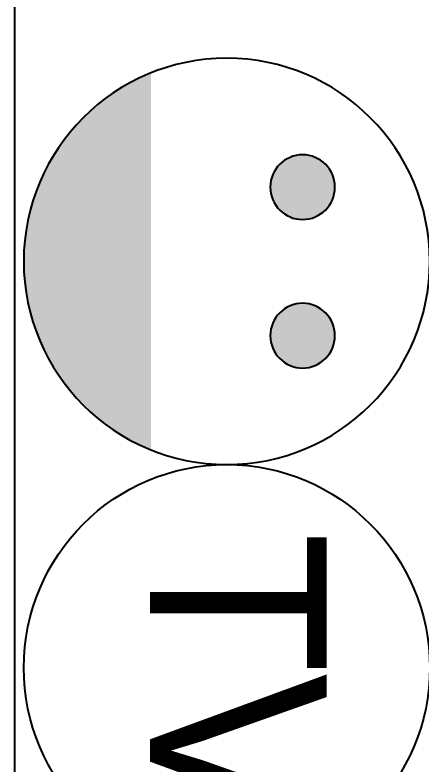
# Model space of a CAD drawing. Header units: inches. Extents: x -53835 to 52744, y -79586 to -50910.
# Drawn here: x 24598.6 to 24828.6, y -55443.2 to -55019.3 of the extents above; entities that cross this region are included whole.
import ezdxf

# ---------------------------------------------------------------- set-up
doc = ezdxf.new("R2010")
doc.units = ezdxf.units.IN
doc.header["$LTSCALE"] = 50
doc.header["$MEASUREMENT"] = 0
for name, color, linetype in [('07-DIM WAL', 5, 'Continuous'), ('도면층2', 2, 'Continuous'), ('설비', 140, 'Continuous')]:
    doc.layers.add(name, color=color, linetype=linetype)
doc.styles.add('코레일둥고', font='Korail_Round_Gothic_Medium.ttf')

# ---------------------------------------------------------------- blocks, each defined once
blk = doc.blocks.new('vudauseh')
at = {"layer": '도면층2'}
blk.add_line((-41164.97, -58845.24), (-41164.97, -55645.24), dxfattribs=at)
blk = doc.blocks.new('cjswjdehds')
blk.add_blockref('vudauseh', (65763.6, 1228.24))
blk = doc.blocks.new('egoo')
at = {"layer": '설비'}
h = blk.add_hatch(color=140, dxfattribs=at)
edge = h.paths.add_edge_path()
edge.add_arc((1015645.32, 443433.75), 22.29, 0, 360)
h = blk.add_hatch(color=140, dxfattribs=at)
edge = h.paths.add_edge_path()
edge.add_arc((1015747.66, 443433.75), 22.29, 0, 360)
h = blk.add_hatch(color=140, dxfattribs=at)
edge = h.paths.add_edge_path()
edge.add_line((1015826.33, 443329.11), (1015566.64, 443329.11))
edge.add_ellipse((1015696.49, 443381.46), major_axis=(98.99, 98.99), ratio=1, start_angle=156.9578, end_angle=293.0422)
at = {"layer": '설비', "color": 140}
for centre, radius in [((1015696.49, 443381.46), 140), ((1015645.32, 443433.75), 22.29), ((1015747.66, 443433.75), 22.29)]:
    blk.add_circle(centre, radius, dxfattribs=at)
blk = doc.blocks.new('tv')
at = {"layer": '설비', "color": 140}
blk.add_circle((-24155.35, -96001.52), 115, dxfattribs=at)
at = {"layer": '설비', "color": 140, "style": '코레일둥고'}
blk.add_text('TV', height=100, dxfattribs=at).set_placement((-24232.06, -96045))

msp = doc.modelspace()

# ---------------------------------------------------------------- block references
msp.add_blockref('cjswjdehds', (0, 0))
at = {"layer": '07-DIM WAL', "rotation": 270}
msp.add_blockref('tv', (120720.117, -79544.099), dxfattribs=at)
at = {"layer": '설비', "color": 140, "xscale": -0.8214285869294655, "yscale": 0.8214285869294655, "zscale": 0.8214285869294655, "rotation": 270}
msp.add_blockref('egoo', (-339487.613, -889480.873), dxfattribs=at)

doc.saveas('drawing.dxf')
